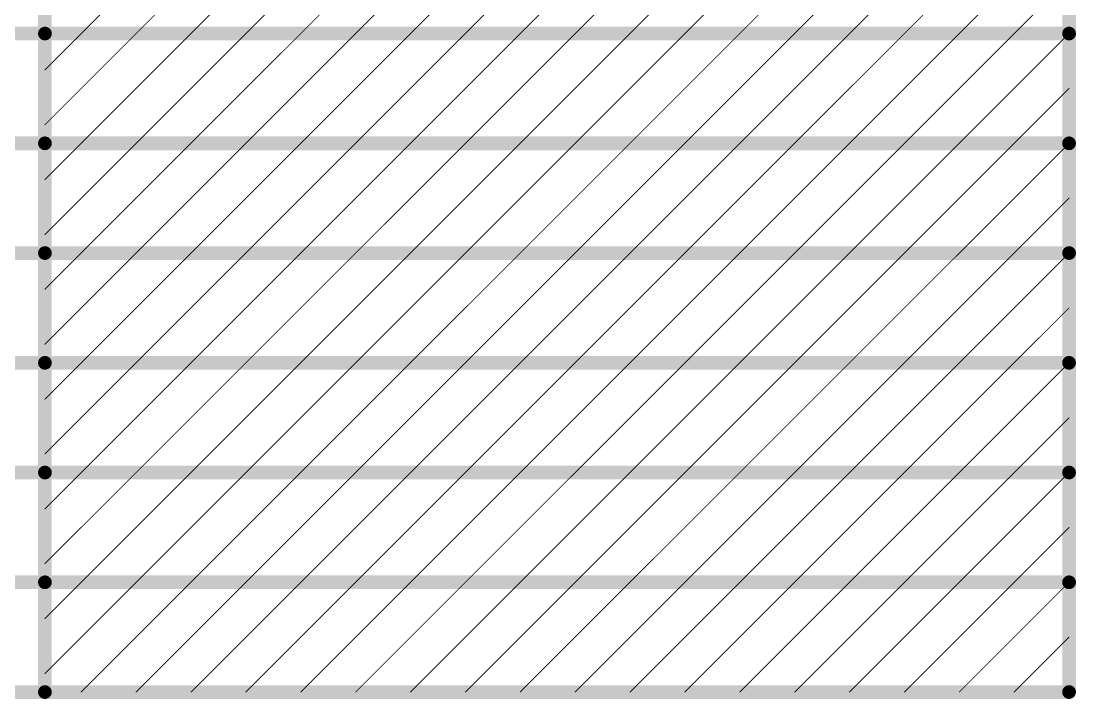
# Model space of a CAD drawing. Header units: inches. Extents: x -5 to 234, y -4 to 104.
# Drawn here: x 204.4 to 233.7, y -1.41 to 17.42 of the extents above; entities that cross this region are included whole.
import ezdxf

# ---------------------------------------------------------------- set-up
doc = ezdxf.new("R2010")
doc.units = ezdxf.units.IN
doc.layers.add('Dimension', color=6, linetype='Continuous')

msp = doc.modelspace()

# ---------------------------------------------------------------- linework, layer by layer
at = {"layer": 'Dimension'}
for points in [[(205.066, -1.219, 0.381, 0.381, 0), (205.066, 35.357, 0.381, 0.381, 0)], [(233.506, -1.219, 0.381, 0.381, 0), (233.506, 35.357, 0.381, 0.381, 0)], [(206.074, 17.069, 0.0254, 0.0254, 0), (209.122, 20.117, 0.0254, 0.0254, 0)], [(207.598, 17.069, 0.0254, 0.0254, 0), (210.646, 20.117, 0.0254, 0.0254, 0)], [(209.122, 17.069, 0.0254, 0.0254, 0), (212.17, 20.117, 0.0254, 0.0254, 0)], [(210.646, 17.069, 0.0254, 0.0254, 0), (213.694, 20.117, 0.0254, 0.0254, 0)], [(212.17, 17.069, 0.0254, 0.0254, 0), (215.218, 20.117, 0.0254, 0.0254, 0)], [(213.694, 17.069, 0.0254, 0.0254, 0), (216.742, 20.117, 0.0254, 0.0254, 0)], [(215.218, 17.069, 0.0254, 0.0254, 0), (218.266, 20.117, 0.0254, 0.0254, 0)], [(216.742, 17.069, 0.0254, 0.0254, 0), (219.79, 20.117, 0.0254, 0.0254, 0)], [(218.266, 17.069, 0.0254, 0.0254, 0), (221.314, 20.117, 0.0254, 0.0254, 0)], [(219.79, 17.069, 0.0254, 0.0254, 0), (222.838, 20.117, 0.0254, 0.0254, 0)], [(221.314, 17.069, 0.0254, 0.0254, 0), (224.362, 20.117, 0.0254, 0.0254, 0)], [(222.838, 17.069, 0.0254, 0.0254, 0), (225.886, 20.117, 0.0254, 0.0254, 0)], [(224.362, 17.069, 0.0254, 0.0254, 0), (227.41, 20.117, 0.0254, 0.0254, 0)], [(225.886, 17.069, 0.0254, 0.0254, 0), (228.934, 20.117, 0.0254, 0.0254, 0)], [(227.41, 17.069, 0.0254, 0.0254, 0), (230.458, 20.117, 0.0254, 0.0254, 0)], [(228.934, 17.069, 0.0254, 0.0254, 0), (231.982, 20.117, 0.0254, 0.0254, 0)], [(230.458, 17.069, 0.0254, 0.0254, 0), (233.506, 20.117, 0.0254, 0.0254, 0)], [(231.982, 17.069, 0.0254, 0.0254, 0), (233.506, 18.593, 0.0254, 0.0254, 0)], [(190.591, 17.069, 0.381, 0.381, 0), (205.066, 17.069, 0.381, 0.381, 0)], [(205.066, 17.069, 0.381, 0.381, 0), (233.506, 17.069, 0.381, 0.381, 0)], [(205.066, 14.537, 0.0254, 0.0254, 0), (207.598, 17.069, 0.0254, 0.0254, 0)], [(205.066, 16.061, 0.0254, 0.0254, 0), (206.074, 17.069, 0.0254, 0.0254, 0)], [(206.074, 14.021, 0.0254, 0.0254, 0), (209.122, 17.069, 0.0254, 0.0254, 0)], [(207.598, 14.021, 0.0254, 0.0254, 0), (210.646, 17.069, 0.0254, 0.0254, 0)], [(209.122, 14.021, 0.0254, 0.0254, 0), (212.17, 17.069, 0.0254, 0.0254, 0)], [(210.646, 14.021, 0.0254, 0.0254, 0), (213.694, 17.069, 0.0254, 0.0254, 0)], [(212.17, 14.021, 0.0254, 0.0254, 0), (215.218, 17.069, 0.0254, 0.0254, 0)], [(213.694, 14.021, 0.0254, 0.0254, 0), (216.742, 17.069, 0.0254, 0.0254, 0)], [(215.218, 14.021, 0.0254, 0.0254, 0), (218.266, 17.069, 0.0254, 0.0254, 0)], [(216.742, 14.021, 0.0254, 0.0254, 0), (219.79, 17.069, 0.0254, 0.0254, 0)], [(218.266, 14.021, 0.0254, 0.0254, 0), (221.314, 17.069, 0.0254, 0.0254, 0)], [(219.79, 14.021, 0.0254, 0.0254, 0), (222.838, 17.069, 0.0254, 0.0254, 0)], [(221.314, 14.021, 0.0254, 0.0254, 0), (224.362, 17.069, 0.0254, 0.0254, 0)], [(222.838, 14.021, 0.0254, 0.0254, 0), (225.886, 17.069, 0.0254, 0.0254, 0)], [(224.362, 14.021, 0.0254, 0.0254, 0), (227.41, 17.069, 0.0254, 0.0254, 0)], [(225.886, 14.021, 0.0254, 0.0254, 0), (228.934, 17.069, 0.0254, 0.0254, 0)], [(227.41, 14.021, 0.0254, 0.0254, 0), (230.458, 17.069, 0.0254, 0.0254, 0)], [(228.934, 14.021, 0.0254, 0.0254, 0), (231.982, 17.069, 0.0254, 0.0254, 0)], [(230.458, 14.021, 0.0254, 0.0254, 0), (233.506, 17.069, 0.0254, 0.0254, 0)], [(231.982, 14.021, 0.0254, 0.0254, 0), (233.506, 15.545, 0.0254, 0.0254, 0)], [(190.591, 14.021, 0.381, 0.381, 0), (205.066, 14.021, 0.381, 0.381, 0)], [(205.066, 14.021, 0.381, 0.381, 0), (233.506, 14.021, 0.381, 0.381, 0)], [(205.066, 11.489, 0.0254, 0.0254, 0), (207.598, 14.021, 0.0254, 0.0254, 0)], [(205.066, 13.013, 0.0254, 0.0254, 0), (206.074, 14.021, 0.0254, 0.0254, 0)], [(206.074, 10.973, 0.0254, 0.0254, 0), (209.122, 14.021, 0.0254, 0.0254, 0)], [(207.598, 10.973, 0.0254, 0.0254, 0), (210.646, 14.021, 0.0254, 0.0254, 0)], [(209.122, 10.973, 0.0254, 0.0254, 0), (212.17, 14.021, 0.0254, 0.0254, 0)], [(210.646, 10.973, 0.0254, 0.0254, 0), (213.694, 14.021, 0.0254, 0.0254, 0)], [(212.17, 10.973, 0.0254, 0.0254, 0), (215.218, 14.021, 0.0254, 0.0254, 0)], [(213.694, 10.973, 0.0254, 0.0254, 0), (216.742, 14.021, 0.0254, 0.0254, 0)], [(215.218, 10.973, 0.0254, 0.0254, 0), (218.266, 14.021, 0.0254, 0.0254, 0)], [(216.742, 10.973, 0.0254, 0.0254, 0), (219.79, 14.021, 0.0254, 0.0254, 0)], [(218.266, 10.973, 0.0254, 0.0254, 0), (221.314, 14.021, 0.0254, 0.0254, 0)], [(219.79, 10.973, 0.0254, 0.0254, 0), (222.838, 14.021, 0.0254, 0.0254, 0)], [(221.314, 10.973, 0.0254, 0.0254, 0), (224.362, 14.021, 0.0254, 0.0254, 0)], [(222.838, 10.973, 0.0254, 0.0254, 0), (225.886, 14.021, 0.0254, 0.0254, 0)], [(224.362, 10.973, 0.0254, 0.0254, 0), (227.41, 14.021, 0.0254, 0.0254, 0)], [(225.886, 10.973, 0.0254, 0.0254, 0), (228.934, 14.021, 0.0254, 0.0254, 0)], [(227.41, 10.973, 0.0254, 0.0254, 0), (230.458, 14.021, 0.0254, 0.0254, 0)], [(228.934, 10.973, 0.0254, 0.0254, 0), (231.982, 14.021, 0.0254, 0.0254, 0)], [(230.458, 10.973, 0.0254, 0.0254, 0), (233.506, 14.021, 0.0254, 0.0254, 0)], [(231.982, 10.973, 0.0254, 0.0254, 0), (233.506, 12.497, 0.0254, 0.0254, 0)], [(190.591, 10.973, 0.381, 0.381, 0), (205.066, 10.973, 0.381, 0.381, 0)], [(205.066, 10.973, 0.381, 0.381, 0), (233.506, 10.973, 0.381, 0.381, 0)], [(205.066, 8.441, 0.0254, 0.0254, 0), (207.598, 10.973, 0.0254, 0.0254, 0)], [(205.066, 9.965, 0.0254, 0.0254, 0), (206.074, 10.973, 0.0254, 0.0254, 0)], [(206.074, 7.925, 0.0254, 0.0254, 0), (209.122, 10.973, 0.0254, 0.0254, 0)], [(207.598, 7.925, 0.0254, 0.0254, 0), (210.646, 10.973, 0.0254, 0.0254, 0)], [(209.122, 7.925, 0.0254, 0.0254, 0), (212.17, 10.973, 0.0254, 0.0254, 0)], [(210.646, 7.925, 0.0254, 0.0254, 0), (213.694, 10.973, 0.0254, 0.0254, 0)], [(212.17, 7.925, 0.0254, 0.0254, 0), (215.218, 10.973, 0.0254, 0.0254, 0)], [(213.694, 7.925, 0.0254, 0.0254, 0), (216.742, 10.973, 0.0254, 0.0254, 0)], [(215.218, 7.925, 0.0254, 0.0254, 0), (218.266, 10.973, 0.0254, 0.0254, 0)], [(216.742, 7.925, 0.0254, 0.0254, 0), (219.79, 10.973, 0.0254, 0.0254, 0)], [(218.266, 7.925, 0.0254, 0.0254, 0), (221.314, 10.973, 0.0254, 0.0254, 0)], [(219.79, 7.925, 0.0254, 0.0254, 0), (222.838, 10.973, 0.0254, 0.0254, 0)], [(221.314, 7.925, 0.0254, 0.0254, 0), (224.362, 10.973, 0.0254, 0.0254, 0)], [(222.838, 7.925, 0.0254, 0.0254, 0), (225.886, 10.973, 0.0254, 0.0254, 0)], [(224.362, 7.925, 0.0254, 0.0254, 0), (227.41, 10.973, 0.0254, 0.0254, 0)], [(225.886, 7.925, 0.0254, 0.0254, 0), (228.934, 10.973, 0.0254, 0.0254, 0)], [(227.41, 7.925, 0.0254, 0.0254, 0), (230.458, 10.973, 0.0254, 0.0254, 0)], [(228.934, 7.925, 0.0254, 0.0254, 0), (231.982, 10.973, 0.0254, 0.0254, 0)], [(230.458, 7.925, 0.0254, 0.0254, 0), (233.506, 10.973, 0.0254, 0.0254, 0)], [(231.982, 7.925, 0.0254, 0.0254, 0), (233.506, 9.449, 0.0254, 0.0254, 0)], [(190.591, 7.925, 0.381, 0.381, 0), (205.066, 7.925, 0.381, 0.381, 0)], [(205.066, 7.925, 0.381, 0.381, 0), (233.506, 7.925, 0.381, 0.381, 0)], [(205.066, 5.393, 0.0254, 0.0254, 0), (207.598, 7.925, 0.0254, 0.0254, 0)], [(205.066, 6.917, 0.0254, 0.0254, 0), (206.074, 7.925, 0.0254, 0.0254, 0)], [(206.074, 4.877, 0.0254, 0.0254, 0), (209.122, 7.925, 0.0254, 0.0254, 0)], [(207.598, 4.877, 0.0254, 0.0254, 0), (210.646, 7.925, 0.0254, 0.0254, 0)], [(209.122, 4.877, 0.0254, 0.0254, 0), (212.17, 7.925, 0.0254, 0.0254, 0)], [(210.646, 4.877, 0.0254, 0.0254, 0), (213.694, 7.925, 0.0254, 0.0254, 0)], [(212.17, 4.877, 0.0254, 0.0254, 0), (215.218, 7.925, 0.0254, 0.0254, 0)], [(213.694, 4.877, 0.0254, 0.0254, 0), (216.742, 7.925, 0.0254, 0.0254, 0)], [(215.218, 4.877, 0.0254, 0.0254, 0), (218.266, 7.925, 0.0254, 0.0254, 0)], [(216.742, 4.877, 0.0254, 0.0254, 0), (219.79, 7.925, 0.0254, 0.0254, 0)], [(218.266, 4.877, 0.0254, 0.0254, 0), (221.314, 7.925, 0.0254, 0.0254, 0)], [(219.79, 4.877, 0.0254, 0.0254, 0), (222.838, 7.925, 0.0254, 0.0254, 0)], [(221.314, 4.877, 0.0254, 0.0254, 0), (224.362, 7.925, 0.0254, 0.0254, 0)], [(222.838, 4.877, 0.0254, 0.0254, 0), (225.886, 7.925, 0.0254, 0.0254, 0)], [(224.362, 4.877, 0.0254, 0.0254, 0), (227.41, 7.925, 0.0254, 0.0254, 0)], [(225.886, 4.877, 0.0254, 0.0254, 0), (228.934, 7.925, 0.0254, 0.0254, 0)], [(227.41, 4.877, 0.0254, 0.0254, 0), (230.458, 7.925, 0.0254, 0.0254, 0)], [(228.934, 4.877, 0.0254, 0.0254, 0), (231.982, 7.925, 0.0254, 0.0254, 0)], [(230.458, 4.877, 0.0254, 0.0254, 0), (233.506, 7.925, 0.0254, 0.0254, 0)], [(231.982, 4.877, 0.0254, 0.0254, 0), (233.506, 6.401, 0.0254, 0.0254, 0)], [(190.591, 4.877, 0.381, 0.381, 0), (205.066, 4.877, 0.381, 0.381, 0)], [(205.066, 4.877, 0.381, 0.381, 0), (233.506, 4.877, 0.381, 0.381, 0)], [(205.066, 2.345, 0.0254, 0.0254, 0), (207.598, 4.877, 0.0254, 0.0254, 0)], [(205.066, 3.869, 0.0254, 0.0254, 0), (206.074, 4.877, 0.0254, 0.0254, 0)], [(206.074, 1.829, 0.0254, 0.0254, 0), (209.122, 4.877, 0.0254, 0.0254, 0)], [(207.598, 1.829, 0.0254, 0.0254, 0), (210.646, 4.877, 0.0254, 0.0254, 0)], [(209.122, 1.829, 0.0254, 0.0254, 0), (212.17, 4.877, 0.0254, 0.0254, 0)], [(210.646, 1.829, 0.0254, 0.0254, 0), (213.694, 4.877, 0.0254, 0.0254, 0)], [(212.17, 1.829, 0.0254, 0.0254, 0), (215.218, 4.877, 0.0254, 0.0254, 0)], [(213.694, 1.829, 0.0254, 0.0254, 0), (216.742, 4.877, 0.0254, 0.0254, 0)], [(215.218, 1.829, 0.0254, 0.0254, 0), (218.266, 4.877, 0.0254, 0.0254, 0)], [(216.742, 1.829, 0.0254, 0.0254, 0), (219.79, 4.877, 0.0254, 0.0254, 0)], [(218.266, 1.829, 0.0254, 0.0254, 0), (221.314, 4.877, 0.0254, 0.0254, 0)], [(219.79, 1.829, 0.0254, 0.0254, 0), (222.838, 4.877, 0.0254, 0.0254, 0)], [(221.314, 1.829, 0.0254, 0.0254, 0), (224.362, 4.877, 0.0254, 0.0254, 0)], [(222.838, 1.829, 0.0254, 0.0254, 0), (225.886, 4.877, 0.0254, 0.0254, 0)], [(224.362, 1.829, 0.0254, 0.0254, 0), (227.41, 4.877, 0.0254, 0.0254, 0)], [(225.886, 1.829, 0.0254, 0.0254, 0), (228.934, 4.877, 0.0254, 0.0254, 0)], [(227.41, 1.829, 0.0254, 0.0254, 0), (230.458, 4.877, 0.0254, 0.0254, 0)], [(228.934, 1.829, 0.0254, 0.0254, 0), (231.982, 4.877, 0.0254, 0.0254, 0)], [(230.458, 1.829, 0.0254, 0.0254, 0), (233.506, 4.877, 0.0254, 0.0254, 0)], [(231.982, 1.829, 0.0254, 0.0254, 0), (233.506, 3.353, 0.0254, 0.0254, 0)], [(190.591, 1.829, 0.381, 0.381, 0), (205.066, 1.829, 0.381, 0.381, 0)], [(205.066, 1.829, 0.381, 0.381, 0), (233.506, 1.829, 0.381, 0.381, 0)], [(205.066, -0.703, 0.0254, 0.0254, 0), (207.598, 1.829, 0.0254, 0.0254, 0)], [(205.066, 0.821, 0.0254, 0.0254, 0), (206.074, 1.829, 0.0254, 0.0254, 0)], [(206.074, -1.219, 0.0254, 0.0254, 0), (209.122, 1.829, 0.0254, 0.0254, 0)], [(207.598, -1.219, 0.0254, 0.0254, 0), (210.646, 1.829, 0.0254, 0.0254, 0)], [(209.122, -1.219, 0.0254, 0.0254, 0), (212.17, 1.829, 0.0254, 0.0254, 0)], [(210.646, -1.219, 0.0254, 0.0254, 0), (213.694, 1.829, 0.0254, 0.0254, 0)], [(212.17, -1.219, 0.0254, 0.0254, 0), (215.218, 1.829, 0.0254, 0.0254, 0)], [(213.694, -1.219, 0.0254, 0.0254, 0), (216.742, 1.829, 0.0254, 0.0254, 0)], [(215.218, -1.219, 0.0254, 0.0254, 0), (218.266, 1.829, 0.0254, 0.0254, 0)], [(216.742, -1.219, 0.0254, 0.0254, 0), (219.79, 1.829, 0.0254, 0.0254, 0)], [(218.266, -1.219, 0.0254, 0.0254, 0), (221.314, 1.829, 0.0254, 0.0254, 0)], [(219.79, -1.219, 0.0254, 0.0254, 0), (222.838, 1.829, 0.0254, 0.0254, 0)], [(221.314, -1.219, 0.0254, 0.0254, 0), (224.362, 1.829, 0.0254, 0.0254, 0)], [(222.838, -1.219, 0.0254, 0.0254, 0), (225.886, 1.829, 0.0254, 0.0254, 0)], [(224.362, -1.219, 0.0254, 0.0254, 0), (227.41, 1.829, 0.0254, 0.0254, 0)], [(225.886, -1.219, 0.0254, 0.0254, 0), (228.934, 1.829, 0.0254, 0.0254, 0)], [(227.41, -1.219, 0.0254, 0.0254, 0), (230.458, 1.829, 0.0254, 0.0254, 0)], [(228.934, -1.219, 0.0254, 0.0254, 0), (231.982, 1.829, 0.0254, 0.0254, 0)], [(230.458, -1.219, 0.0254, 0.0254, 0), (233.506, 1.829, 0.0254, 0.0254, 0)], [(231.982, -1.219, 0.0254, 0.0254, 0), (233.506, 0.305, 0.0254, 0.0254, 0)], [(190.591, -1.219, 0.381, 0.381, 0), (205.066, -1.219, 0.381, 0.381, 0)], [(205.066, -1.219, 0.381, 0.381, 0), (233.506, -1.219, 0.381, 0.381, 0)]]:
    msp.add_lwpolyline(points, format="xyseb", dxfattribs=at)
for points in [[(204.971, 17.069, 0.191, 0.191, 1), (205.161, 17.069, 0.191, 0.191, 1)], [(204.971, 17.069, 0.191, 0.191, 1), (205.161, 17.069, 0.191, 0.191, 1)], [(206.068, 17.069, 0.0127, 0.0127, 1), (206.08, 17.069, 0.0127, 0.0127, 1)], [(206.068, 17.069, 0.0127, 0.0127, 1), (206.08, 17.069, 0.0127, 0.0127, 1)], [(207.592, 17.069, 0.0127, 0.0127, 1), (207.604, 17.069, 0.0127, 0.0127, 1)], [(207.592, 17.069, 0.0127, 0.0127, 1), (207.604, 17.069, 0.0127, 0.0127, 1)], [(209.116, 17.069, 0.0127, 0.0127, 1), (209.128, 17.069, 0.0127, 0.0127, 1)], [(209.116, 17.069, 0.0127, 0.0127, 1), (209.128, 17.069, 0.0127, 0.0127, 1)], [(210.64, 17.069, 0.0127, 0.0127, 1), (210.652, 17.069, 0.0127, 0.0127, 1)], [(210.64, 17.069, 0.0127, 0.0127, 1), (210.652, 17.069, 0.0127, 0.0127, 1)], [(212.164, 17.069, 0.0127, 0.0127, 1), (212.176, 17.069, 0.0127, 0.0127, 1)], [(212.164, 17.069, 0.0127, 0.0127, 1), (212.176, 17.069, 0.0127, 0.0127, 1)], [(213.688, 17.069, 0.0127, 0.0127, 1), (213.7, 17.069, 0.0127, 0.0127, 1)], [(213.688, 17.069, 0.0127, 0.0127, 1), (213.7, 17.069, 0.0127, 0.0127, 1)], [(215.212, 17.069, 0.0127, 0.0127, 1), (215.224, 17.069, 0.0127, 0.0127, 1)], [(215.212, 17.069, 0.0127, 0.0127, 1), (215.224, 17.069, 0.0127, 0.0127, 1)], [(216.736, 17.069, 0.0127, 0.0127, 1), (216.748, 17.069, 0.0127, 0.0127, 1)], [(216.736, 17.069, 0.0127, 0.0127, 1), (216.748, 17.069, 0.0127, 0.0127, 1)], [(218.26, 17.069, 0.0127, 0.0127, 1), (218.272, 17.069, 0.0127, 0.0127, 1)], [(218.26, 17.069, 0.0127, 0.0127, 1), (218.272, 17.069, 0.0127, 0.0127, 1)], [(219.784, 17.069, 0.0127, 0.0127, 1), (219.796, 17.069, 0.0127, 0.0127, 1)], [(219.784, 17.069, 0.0127, 0.0127, 1), (219.796, 17.069, 0.0127, 0.0127, 1)], [(221.308, 17.069, 0.0127, 0.0127, 1), (221.32, 17.069, 0.0127, 0.0127, 1)], [(221.308, 17.069, 0.0127, 0.0127, 1), (221.32, 17.069, 0.0127, 0.0127, 1)], [(222.832, 17.069, 0.0127, 0.0127, 1), (222.844, 17.069, 0.0127, 0.0127, 1)], [(222.832, 17.069, 0.0127, 0.0127, 1), (222.844, 17.069, 0.0127, 0.0127, 1)], [(224.356, 17.069, 0.0127, 0.0127, 1), (224.368, 17.069, 0.0127, 0.0127, 1)], [(224.356, 17.069, 0.0127, 0.0127, 1), (224.368, 17.069, 0.0127, 0.0127, 1)], [(225.88, 17.069, 0.0127, 0.0127, 1), (225.892, 17.069, 0.0127, 0.0127, 1)], [(225.88, 17.069, 0.0127, 0.0127, 1), (225.892, 17.069, 0.0127, 0.0127, 1)], [(227.404, 17.069, 0.0127, 0.0127, 1), (227.416, 17.069, 0.0127, 0.0127, 1)], [(227.404, 17.069, 0.0127, 0.0127, 1), (227.416, 17.069, 0.0127, 0.0127, 1)], [(228.928, 17.069, 0.0127, 0.0127, 1), (228.94, 17.069, 0.0127, 0.0127, 1)], [(228.928, 17.069, 0.0127, 0.0127, 1), (228.94, 17.069, 0.0127, 0.0127, 1)], [(230.452, 17.069, 0.0127, 0.0127, 1), (230.464, 17.069, 0.0127, 0.0127, 1)], [(230.452, 17.069, 0.0127, 0.0127, 1), (230.464, 17.069, 0.0127, 0.0127, 1)], [(231.976, 17.069, 0.0127, 0.0127, 1), (231.988, 17.069, 0.0127, 0.0127, 1)], [(231.976, 17.069, 0.0127, 0.0127, 1), (231.988, 17.069, 0.0127, 0.0127, 1)], [(233.411, 17.069, 0.191, 0.191, 1), (233.601, 17.069, 0.191, 0.191, 1)], [(233.5, 17.069, 0.0127, 0.0127, 1), (233.512, 17.069, 0.0127, 0.0127, 1)], [(205.06, 16.061, 0.0127, 0.0127, 1), (205.072, 16.061, 0.0127, 0.0127, 1)], [(233.5, 15.545, 0.0127, 0.0127, 1), (233.512, 15.545, 0.0127, 0.0127, 1)], [(205.06, 14.537, 0.0127, 0.0127, 1), (205.072, 14.537, 0.0127, 0.0127, 1)], [(204.971, 14.021, 0.191, 0.191, 1), (205.161, 14.021, 0.191, 0.191, 1)], [(204.971, 14.021, 0.191, 0.191, 1), (205.161, 14.021, 0.191, 0.191, 1)], [(233.411, 14.021, 0.191, 0.191, 1), (233.601, 14.021, 0.191, 0.191, 1)], [(206.068, 14.021, 0.0127, 0.0127, 1), (206.08, 14.021, 0.0127, 0.0127, 1)], [(206.068, 14.021, 0.0127, 0.0127, 1), (206.08, 14.021, 0.0127, 0.0127, 1)], [(207.592, 14.021, 0.0127, 0.0127, 1), (207.604, 14.021, 0.0127, 0.0127, 1)], [(207.592, 14.021, 0.0127, 0.0127, 1), (207.604, 14.021, 0.0127, 0.0127, 1)], [(209.116, 14.021, 0.0127, 0.0127, 1), (209.128, 14.021, 0.0127, 0.0127, 1)], [(209.116, 14.021, 0.0127, 0.0127, 1), (209.128, 14.021, 0.0127, 0.0127, 1)], [(210.64, 14.021, 0.0127, 0.0127, 1), (210.652, 14.021, 0.0127, 0.0127, 1)], [(210.64, 14.021, 0.0127, 0.0127, 1), (210.652, 14.021, 0.0127, 0.0127, 1)], [(212.164, 14.021, 0.0127, 0.0127, 1), (212.176, 14.021, 0.0127, 0.0127, 1)], [(212.164, 14.021, 0.0127, 0.0127, 1), (212.176, 14.021, 0.0127, 0.0127, 1)], [(213.688, 14.021, 0.0127, 0.0127, 1), (213.7, 14.021, 0.0127, 0.0127, 1)], [(213.688, 14.021, 0.0127, 0.0127, 1), (213.7, 14.021, 0.0127, 0.0127, 1)], [(215.212, 14.021, 0.0127, 0.0127, 1), (215.224, 14.021, 0.0127, 0.0127, 1)], [(215.212, 14.021, 0.0127, 0.0127, 1), (215.224, 14.021, 0.0127, 0.0127, 1)], [(216.736, 14.021, 0.0127, 0.0127, 1), (216.748, 14.021, 0.0127, 0.0127, 1)], [(216.736, 14.021, 0.0127, 0.0127, 1), (216.748, 14.021, 0.0127, 0.0127, 1)], [(218.26, 14.021, 0.0127, 0.0127, 1), (218.272, 14.021, 0.0127, 0.0127, 1)], [(218.26, 14.021, 0.0127, 0.0127, 1), (218.272, 14.021, 0.0127, 0.0127, 1)], [(219.784, 14.021, 0.0127, 0.0127, 1), (219.796, 14.021, 0.0127, 0.0127, 1)], [(219.784, 14.021, 0.0127, 0.0127, 1), (219.796, 14.021, 0.0127, 0.0127, 1)], [(221.308, 14.021, 0.0127, 0.0127, 1), (221.32, 14.021, 0.0127, 0.0127, 1)], [(221.308, 14.021, 0.0127, 0.0127, 1), (221.32, 14.021, 0.0127, 0.0127, 1)], [(222.832, 14.021, 0.0127, 0.0127, 1), (222.844, 14.021, 0.0127, 0.0127, 1)], [(222.832, 14.021, 0.0127, 0.0127, 1), (222.844, 14.021, 0.0127, 0.0127, 1)], [(224.356, 14.021, 0.0127, 0.0127, 1), (224.368, 14.021, 0.0127, 0.0127, 1)], [(224.356, 14.021, 0.0127, 0.0127, 1), (224.368, 14.021, 0.0127, 0.0127, 1)], [(225.88, 14.021, 0.0127, 0.0127, 1), (225.892, 14.021, 0.0127, 0.0127, 1)], [(225.88, 14.021, 0.0127, 0.0127, 1), (225.892, 14.021, 0.0127, 0.0127, 1)], [(227.404, 14.021, 0.0127, 0.0127, 1), (227.416, 14.021, 0.0127, 0.0127, 1)], [(227.404, 14.021, 0.0127, 0.0127, 1), (227.416, 14.021, 0.0127, 0.0127, 1)], [(228.928, 14.021, 0.0127, 0.0127, 1), (228.94, 14.021, 0.0127, 0.0127, 1)], [(228.928, 14.021, 0.0127, 0.0127, 1), (228.94, 14.021, 0.0127, 0.0127, 1)], [(230.452, 14.021, 0.0127, 0.0127, 1), (230.464, 14.021, 0.0127, 0.0127, 1)], [(230.452, 14.021, 0.0127, 0.0127, 1), (230.464, 14.021, 0.0127, 0.0127, 1)], [(231.976, 14.021, 0.0127, 0.0127, 1), (231.988, 14.021, 0.0127, 0.0127, 1)], [(231.976, 14.021, 0.0127, 0.0127, 1), (231.988, 14.021, 0.0127, 0.0127, 1)], [(233.5, 14.021, 0.0127, 0.0127, 1), (233.512, 14.021, 0.0127, 0.0127, 1)], [(205.06, 13.013, 0.0127, 0.0127, 1), (205.072, 13.013, 0.0127, 0.0127, 1)], [(233.5, 12.497, 0.0127, 0.0127, 1), (233.512, 12.497, 0.0127, 0.0127, 1)], [(205.06, 11.489, 0.0127, 0.0127, 1), (205.072, 11.489, 0.0127, 0.0127, 1)], [(204.971, 10.973, 0.191, 0.191, 1), (205.161, 10.973, 0.191, 0.191, 1)], [(204.971, 10.973, 0.191, 0.191, 1), (205.161, 10.973, 0.191, 0.191, 1)], [(233.411, 10.973, 0.191, 0.191, 1), (233.601, 10.973, 0.191, 0.191, 1)], [(206.068, 10.973, 0.0127, 0.0127, 1), (206.08, 10.973, 0.0127, 0.0127, 1)], [(206.068, 10.973, 0.0127, 0.0127, 1), (206.08, 10.973, 0.0127, 0.0127, 1)], [(207.592, 10.973, 0.0127, 0.0127, 1), (207.604, 10.973, 0.0127, 0.0127, 1)], [(207.592, 10.973, 0.0127, 0.0127, 1), (207.604, 10.973, 0.0127, 0.0127, 1)], [(209.116, 10.973, 0.0127, 0.0127, 1), (209.128, 10.973, 0.0127, 0.0127, 1)], [(209.116, 10.973, 0.0127, 0.0127, 1), (209.128, 10.973, 0.0127, 0.0127, 1)], [(210.64, 10.973, 0.0127, 0.0127, 1), (210.652, 10.973, 0.0127, 0.0127, 1)], [(210.64, 10.973, 0.0127, 0.0127, 1), (210.652, 10.973, 0.0127, 0.0127, 1)], [(212.164, 10.973, 0.0127, 0.0127, 1), (212.176, 10.973, 0.0127, 0.0127, 1)], [(212.164, 10.973, 0.0127, 0.0127, 1), (212.176, 10.973, 0.0127, 0.0127, 1)], [(213.688, 10.973, 0.0127, 0.0127, 1), (213.7, 10.973, 0.0127, 0.0127, 1)], [(213.688, 10.973, 0.0127, 0.0127, 1), (213.7, 10.973, 0.0127, 0.0127, 1)], [(215.212, 10.973, 0.0127, 0.0127, 1), (215.224, 10.973, 0.0127, 0.0127, 1)], [(215.212, 10.973, 0.0127, 0.0127, 1), (215.224, 10.973, 0.0127, 0.0127, 1)], [(216.736, 10.973, 0.0127, 0.0127, 1), (216.748, 10.973, 0.0127, 0.0127, 1)], [(216.736, 10.973, 0.0127, 0.0127, 1), (216.748, 10.973, 0.0127, 0.0127, 1)], [(218.26, 10.973, 0.0127, 0.0127, 1), (218.272, 10.973, 0.0127, 0.0127, 1)], [(218.26, 10.973, 0.0127, 0.0127, 1), (218.272, 10.973, 0.0127, 0.0127, 1)], [(219.784, 10.973, 0.0127, 0.0127, 1), (219.796, 10.973, 0.0127, 0.0127, 1)], [(219.784, 10.973, 0.0127, 0.0127, 1), (219.796, 10.973, 0.0127, 0.0127, 1)], [(221.308, 10.973, 0.0127, 0.0127, 1), (221.32, 10.973, 0.0127, 0.0127, 1)], [(221.308, 10.973, 0.0127, 0.0127, 1), (221.32, 10.973, 0.0127, 0.0127, 1)], [(222.832, 10.973, 0.0127, 0.0127, 1), (222.844, 10.973, 0.0127, 0.0127, 1)], [(222.832, 10.973, 0.0127, 0.0127, 1), (222.844, 10.973, 0.0127, 0.0127, 1)], [(224.356, 10.973, 0.0127, 0.0127, 1), (224.368, 10.973, 0.0127, 0.0127, 1)], [(224.356, 10.973, 0.0127, 0.0127, 1), (224.368, 10.973, 0.0127, 0.0127, 1)], [(225.88, 10.973, 0.0127, 0.0127, 1), (225.892, 10.973, 0.0127, 0.0127, 1)], [(225.88, 10.973, 0.0127, 0.0127, 1), (225.892, 10.973, 0.0127, 0.0127, 1)], [(227.404, 10.973, 0.0127, 0.0127, 1), (227.416, 10.973, 0.0127, 0.0127, 1)], [(227.404, 10.973, 0.0127, 0.0127, 1), (227.416, 10.973, 0.0127, 0.0127, 1)], [(228.928, 10.973, 0.0127, 0.0127, 1), (228.94, 10.973, 0.0127, 0.0127, 1)], [(228.928, 10.973, 0.0127, 0.0127, 1), (228.94, 10.973, 0.0127, 0.0127, 1)], [(230.452, 10.973, 0.0127, 0.0127, 1), (230.464, 10.973, 0.0127, 0.0127, 1)], [(230.452, 10.973, 0.0127, 0.0127, 1), (230.464, 10.973, 0.0127, 0.0127, 1)], [(231.976, 10.973, 0.0127, 0.0127, 1), (231.988, 10.973, 0.0127, 0.0127, 1)], [(231.976, 10.973, 0.0127, 0.0127, 1), (231.988, 10.973, 0.0127, 0.0127, 1)], [(233.5, 10.973, 0.0127, 0.0127, 1), (233.512, 10.973, 0.0127, 0.0127, 1)], [(205.06, 9.965, 0.0127, 0.0127, 1), (205.072, 9.965, 0.0127, 0.0127, 1)], [(233.5, 9.449, 0.0127, 0.0127, 1), (233.512, 9.449, 0.0127, 0.0127, 1)], [(205.06, 8.441, 0.0127, 0.0127, 1), (205.072, 8.441, 0.0127, 0.0127, 1)], [(204.971, 7.925, 0.191, 0.191, 1), (205.161, 7.925, 0.191, 0.191, 1)], [(204.971, 7.925, 0.191, 0.191, 1), (205.161, 7.925, 0.191, 0.191, 1)], [(206.068, 7.925, 0.0127, 0.0127, 1), (206.08, 7.925, 0.0127, 0.0127, 1)], [(206.068, 7.925, 0.0127, 0.0127, 1), (206.08, 7.925, 0.0127, 0.0127, 1)], [(207.592, 7.925, 0.0127, 0.0127, 1), (207.604, 7.925, 0.0127, 0.0127, 1)], [(207.592, 7.925, 0.0127, 0.0127, 1), (207.604, 7.925, 0.0127, 0.0127, 1)], [(209.116, 7.925, 0.0127, 0.0127, 1), (209.128, 7.925, 0.0127, 0.0127, 1)], [(209.116, 7.925, 0.0127, 0.0127, 1), (209.128, 7.925, 0.0127, 0.0127, 1)], [(210.64, 7.925, 0.0127, 0.0127, 1), (210.652, 7.925, 0.0127, 0.0127, 1)], [(210.64, 7.925, 0.0127, 0.0127, 1), (210.652, 7.925, 0.0127, 0.0127, 1)], [(212.164, 7.925, 0.0127, 0.0127, 1), (212.176, 7.925, 0.0127, 0.0127, 1)], [(212.164, 7.925, 0.0127, 0.0127, 1), (212.176, 7.925, 0.0127, 0.0127, 1)], [(213.688, 7.925, 0.0127, 0.0127, 1), (213.7, 7.925, 0.0127, 0.0127, 1)], [(213.688, 7.925, 0.0127, 0.0127, 1), (213.7, 7.925, 0.0127, 0.0127, 1)], [(215.212, 7.925, 0.0127, 0.0127, 1), (215.224, 7.925, 0.0127, 0.0127, 1)], [(215.212, 7.925, 0.0127, 0.0127, 1), (215.224, 7.925, 0.0127, 0.0127, 1)], [(216.736, 7.925, 0.0127, 0.0127, 1), (216.748, 7.925, 0.0127, 0.0127, 1)], [(216.736, 7.925, 0.0127, 0.0127, 1), (216.748, 7.925, 0.0127, 0.0127, 1)], [(218.26, 7.925, 0.0127, 0.0127, 1), (218.272, 7.925, 0.0127, 0.0127, 1)], [(218.26, 7.925, 0.0127, 0.0127, 1), (218.272, 7.925, 0.0127, 0.0127, 1)], [(219.784, 7.925, 0.0127, 0.0127, 1), (219.796, 7.925, 0.0127, 0.0127, 1)], [(219.784, 7.925, 0.0127, 0.0127, 1), (219.796, 7.925, 0.0127, 0.0127, 1)], [(221.308, 7.925, 0.0127, 0.0127, 1), (221.32, 7.925, 0.0127, 0.0127, 1)], [(221.308, 7.925, 0.0127, 0.0127, 1), (221.32, 7.925, 0.0127, 0.0127, 1)], [(222.832, 7.925, 0.0127, 0.0127, 1), (222.844, 7.925, 0.0127, 0.0127, 1)], [(222.832, 7.925, 0.0127, 0.0127, 1), (222.844, 7.925, 0.0127, 0.0127, 1)], [(224.356, 7.925, 0.0127, 0.0127, 1), (224.368, 7.925, 0.0127, 0.0127, 1)], [(224.356, 7.925, 0.0127, 0.0127, 1), (224.368, 7.925, 0.0127, 0.0127, 1)], [(225.88, 7.925, 0.0127, 0.0127, 1), (225.892, 7.925, 0.0127, 0.0127, 1)], [(225.88, 7.925, 0.0127, 0.0127, 1), (225.892, 7.925, 0.0127, 0.0127, 1)], [(227.404, 7.925, 0.0127, 0.0127, 1), (227.416, 7.925, 0.0127, 0.0127, 1)], [(227.404, 7.925, 0.0127, 0.0127, 1), (227.416, 7.925, 0.0127, 0.0127, 1)], [(228.928, 7.925, 0.0127, 0.0127, 1), (228.94, 7.925, 0.0127, 0.0127, 1)], [(228.928, 7.925, 0.0127, 0.0127, 1), (228.94, 7.925, 0.0127, 0.0127, 1)], [(230.452, 7.925, 0.0127, 0.0127, 1), (230.464, 7.925, 0.0127, 0.0127, 1)], [(230.452, 7.925, 0.0127, 0.0127, 1), (230.464, 7.925, 0.0127, 0.0127, 1)], [(231.976, 7.925, 0.0127, 0.0127, 1), (231.988, 7.925, 0.0127, 0.0127, 1)], [(231.976, 7.925, 0.0127, 0.0127, 1), (231.988, 7.925, 0.0127, 0.0127, 1)], [(233.411, 7.925, 0.191, 0.191, 1), (233.601, 7.925, 0.191, 0.191, 1)], [(233.5, 7.925, 0.0127, 0.0127, 1), (233.512, 7.925, 0.0127, 0.0127, 1)], [(205.06, 6.917, 0.0127, 0.0127, 1), (205.072, 6.917, 0.0127, 0.0127, 1)], [(233.5, 6.401, 0.0127, 0.0127, 1), (233.512, 6.401, 0.0127, 0.0127, 1)], [(205.06, 5.393, 0.0127, 0.0127, 1), (205.072, 5.393, 0.0127, 0.0127, 1)], [(204.971, 4.877, 0.191, 0.191, 1), (205.161, 4.877, 0.191, 0.191, 1)], [(204.971, 4.877, 0.191, 0.191, 1), (205.161, 4.877, 0.191, 0.191, 1)], [(233.411, 4.877, 0.191, 0.191, 1), (233.601, 4.877, 0.191, 0.191, 1)], [(206.068, 4.877, 0.0127, 0.0127, 1), (206.08, 4.877, 0.0127, 0.0127, 1)], [(206.068, 4.877, 0.0127, 0.0127, 1), (206.08, 4.877, 0.0127, 0.0127, 1)], [(207.592, 4.877, 0.0127, 0.0127, 1), (207.604, 4.877, 0.0127, 0.0127, 1)], [(207.592, 4.877, 0.0127, 0.0127, 1), (207.604, 4.877, 0.0127, 0.0127, 1)], [(209.116, 4.877, 0.0127, 0.0127, 1), (209.128, 4.877, 0.0127, 0.0127, 1)], [(209.116, 4.877, 0.0127, 0.0127, 1), (209.128, 4.877, 0.0127, 0.0127, 1)], [(210.64, 4.877, 0.0127, 0.0127, 1), (210.652, 4.877, 0.0127, 0.0127, 1)], [(210.64, 4.877, 0.0127, 0.0127, 1), (210.652, 4.877, 0.0127, 0.0127, 1)], [(212.164, 4.877, 0.0127, 0.0127, 1), (212.176, 4.877, 0.0127, 0.0127, 1)], [(212.164, 4.877, 0.0127, 0.0127, 1), (212.176, 4.877, 0.0127, 0.0127, 1)], [(213.688, 4.877, 0.0127, 0.0127, 1), (213.7, 4.877, 0.0127, 0.0127, 1)], [(213.688, 4.877, 0.0127, 0.0127, 1), (213.7, 4.877, 0.0127, 0.0127, 1)], [(215.212, 4.877, 0.0127, 0.0127, 1), (215.224, 4.877, 0.0127, 0.0127, 1)], [(215.212, 4.877, 0.0127, 0.0127, 1), (215.224, 4.877, 0.0127, 0.0127, 1)], [(216.736, 4.877, 0.0127, 0.0127, 1), (216.748, 4.877, 0.0127, 0.0127, 1)], [(216.736, 4.877, 0.0127, 0.0127, 1), (216.748, 4.877, 0.0127, 0.0127, 1)], [(218.26, 4.877, 0.0127, 0.0127, 1), (218.272, 4.877, 0.0127, 0.0127, 1)], [(218.26, 4.877, 0.0127, 0.0127, 1), (218.272, 4.877, 0.0127, 0.0127, 1)], [(219.784, 4.877, 0.0127, 0.0127, 1), (219.796, 4.877, 0.0127, 0.0127, 1)], [(219.784, 4.877, 0.0127, 0.0127, 1), (219.796, 4.877, 0.0127, 0.0127, 1)], [(221.308, 4.877, 0.0127, 0.0127, 1), (221.32, 4.877, 0.0127, 0.0127, 1)], [(221.308, 4.877, 0.0127, 0.0127, 1), (221.32, 4.877, 0.0127, 0.0127, 1)], [(222.832, 4.877, 0.0127, 0.0127, 1), (222.844, 4.877, 0.0127, 0.0127, 1)], [(222.832, 4.877, 0.0127, 0.0127, 1), (222.844, 4.877, 0.0127, 0.0127, 1)], [(224.356, 4.877, 0.0127, 0.0127, 1), (224.368, 4.877, 0.0127, 0.0127, 1)], [(224.356, 4.877, 0.0127, 0.0127, 1), (224.368, 4.877, 0.0127, 0.0127, 1)], [(225.88, 4.877, 0.0127, 0.0127, 1), (225.892, 4.877, 0.0127, 0.0127, 1)], [(225.88, 4.877, 0.0127, 0.0127, 1), (225.892, 4.877, 0.0127, 0.0127, 1)], [(227.404, 4.877, 0.0127, 0.0127, 1), (227.416, 4.877, 0.0127, 0.0127, 1)], [(227.404, 4.877, 0.0127, 0.0127, 1), (227.416, 4.877, 0.0127, 0.0127, 1)], [(228.928, 4.877, 0.0127, 0.0127, 1), (228.94, 4.877, 0.0127, 0.0127, 1)], [(228.928, 4.877, 0.0127, 0.0127, 1), (228.94, 4.877, 0.0127, 0.0127, 1)], [(230.452, 4.877, 0.0127, 0.0127, 1), (230.464, 4.877, 0.0127, 0.0127, 1)], [(230.452, 4.877, 0.0127, 0.0127, 1), (230.464, 4.877, 0.0127, 0.0127, 1)], [(231.976, 4.877, 0.0127, 0.0127, 1), (231.988, 4.877, 0.0127, 0.0127, 1)], [(231.976, 4.877, 0.0127, 0.0127, 1), (231.988, 4.877, 0.0127, 0.0127, 1)], [(233.5, 4.877, 0.0127, 0.0127, 1), (233.512, 4.877, 0.0127, 0.0127, 1)], [(205.06, 3.869, 0.0127, 0.0127, 1), (205.072, 3.869, 0.0127, 0.0127, 1)], [(233.5, 3.353, 0.0127, 0.0127, 1), (233.512, 3.353, 0.0127, 0.0127, 1)], [(205.06, 2.345, 0.0127, 0.0127, 1), (205.072, 2.345, 0.0127, 0.0127, 1)], [(204.971, 1.829, 0.191, 0.191, 1), (205.161, 1.829, 0.191, 0.191, 1)], [(204.971, 1.829, 0.191, 0.191, 1), (205.161, 1.829, 0.191, 0.191, 1)], [(206.068, 1.829, 0.0127, 0.0127, 1), (206.08, 1.829, 0.0127, 0.0127, 1)], [(206.068, 1.829, 0.0127, 0.0127, 1), (206.08, 1.829, 0.0127, 0.0127, 1)], [(207.592, 1.829, 0.0127, 0.0127, 1), (207.604, 1.829, 0.0127, 0.0127, 1)], [(207.592, 1.829, 0.0127, 0.0127, 1), (207.604, 1.829, 0.0127, 0.0127, 1)], [(209.116, 1.829, 0.0127, 0.0127, 1), (209.128, 1.829, 0.0127, 0.0127, 1)], [(209.116, 1.829, 0.0127, 0.0127, 1), (209.128, 1.829, 0.0127, 0.0127, 1)], [(210.64, 1.829, 0.0127, 0.0127, 1), (210.652, 1.829, 0.0127, 0.0127, 1)], [(210.64, 1.829, 0.0127, 0.0127, 1), (210.652, 1.829, 0.0127, 0.0127, 1)], [(212.164, 1.829, 0.0127, 0.0127, 1), (212.176, 1.829, 0.0127, 0.0127, 1)], [(212.164, 1.829, 0.0127, 0.0127, 1), (212.176, 1.829, 0.0127, 0.0127, 1)], [(213.688, 1.829, 0.0127, 0.0127, 1), (213.7, 1.829, 0.0127, 0.0127, 1)], [(213.688, 1.829, 0.0127, 0.0127, 1), (213.7, 1.829, 0.0127, 0.0127, 1)], [(215.212, 1.829, 0.0127, 0.0127, 1), (215.224, 1.829, 0.0127, 0.0127, 1)], [(215.212, 1.829, 0.0127, 0.0127, 1), (215.224, 1.829, 0.0127, 0.0127, 1)], [(216.736, 1.829, 0.0127, 0.0127, 1), (216.748, 1.829, 0.0127, 0.0127, 1)], [(216.736, 1.829, 0.0127, 0.0127, 1), (216.748, 1.829, 0.0127, 0.0127, 1)], [(218.26, 1.829, 0.0127, 0.0127, 1), (218.272, 1.829, 0.0127, 0.0127, 1)], [(218.26, 1.829, 0.0127, 0.0127, 1), (218.272, 1.829, 0.0127, 0.0127, 1)], [(219.784, 1.829, 0.0127, 0.0127, 1), (219.796, 1.829, 0.0127, 0.0127, 1)], [(219.784, 1.829, 0.0127, 0.0127, 1), (219.796, 1.829, 0.0127, 0.0127, 1)], [(221.308, 1.829, 0.0127, 0.0127, 1), (221.32, 1.829, 0.0127, 0.0127, 1)], [(221.308, 1.829, 0.0127, 0.0127, 1), (221.32, 1.829, 0.0127, 0.0127, 1)], [(222.832, 1.829, 0.0127, 0.0127, 1), (222.844, 1.829, 0.0127, 0.0127, 1)], [(222.832, 1.829, 0.0127, 0.0127, 1), (222.844, 1.829, 0.0127, 0.0127, 1)], [(224.356, 1.829, 0.0127, 0.0127, 1), (224.368, 1.829, 0.0127, 0.0127, 1)], [(224.356, 1.829, 0.0127, 0.0127, 1), (224.368, 1.829, 0.0127, 0.0127, 1)], [(225.88, 1.829, 0.0127, 0.0127, 1), (225.892, 1.829, 0.0127, 0.0127, 1)], [(225.88, 1.829, 0.0127, 0.0127, 1), (225.892, 1.829, 0.0127, 0.0127, 1)], [(227.404, 1.829, 0.0127, 0.0127, 1), (227.416, 1.829, 0.0127, 0.0127, 1)], [(227.404, 1.829, 0.0127, 0.0127, 1), (227.416, 1.829, 0.0127, 0.0127, 1)], [(228.928, 1.829, 0.0127, 0.0127, 1), (228.94, 1.829, 0.0127, 0.0127, 1)], [(228.928, 1.829, 0.0127, 0.0127, 1), (228.94, 1.829, 0.0127, 0.0127, 1)], [(230.452, 1.829, 0.0127, 0.0127, 1), (230.464, 1.829, 0.0127, 0.0127, 1)], [(230.452, 1.829, 0.0127, 0.0127, 1), (230.464, 1.829, 0.0127, 0.0127, 1)], [(231.976, 1.829, 0.0127, 0.0127, 1), (231.988, 1.829, 0.0127, 0.0127, 1)], [(231.976, 1.829, 0.0127, 0.0127, 1), (231.988, 1.829, 0.0127, 0.0127, 1)], [(233.411, 1.829, 0.191, 0.191, 1), (233.601, 1.829, 0.191, 0.191, 1)], [(233.5, 1.829, 0.0127, 0.0127, 1), (233.512, 1.829, 0.0127, 0.0127, 1)], [(205.06, 0.821, 0.0127, 0.0127, 1), (205.072, 0.821, 0.0127, 0.0127, 1)], [(233.5, 0.305, 0.0127, 0.0127, 1), (233.512, 0.305, 0.0127, 0.0127, 1)], [(205.06, -0.703, 0.0127, 0.0127, 1), (205.072, -0.703, 0.0127, 0.0127, 1)], [(204.971, -1.219, 0.191, 0.191, 1), (205.161, -1.219, 0.191, 0.191, 1)], [(204.971, -1.219, 0.191, 0.191, 1), (205.161, -1.219, 0.191, 0.191, 1)], [(204.971, -1.219, 0.191, 0.191, 1), (205.161, -1.219, 0.191, 0.191, 1)], [(233.411, -1.219, 0.191, 0.191, 1), (233.601, -1.219, 0.191, 0.191, 1)], [(233.411, -1.219, 0.191, 0.191, 1), (233.601, -1.219, 0.191, 0.191, 1)], [(206.068, -1.219, 0.0127, 0.0127, 1), (206.08, -1.219, 0.0127, 0.0127, 1)], [(207.592, -1.219, 0.0127, 0.0127, 1), (207.604, -1.219, 0.0127, 0.0127, 1)], [(209.116, -1.219, 0.0127, 0.0127, 1), (209.128, -1.219, 0.0127, 0.0127, 1)], [(210.64, -1.219, 0.0127, 0.0127, 1), (210.652, -1.219, 0.0127, 0.0127, 1)], [(212.164, -1.219, 0.0127, 0.0127, 1), (212.176, -1.219, 0.0127, 0.0127, 1)], [(213.688, -1.219, 0.0127, 0.0127, 1), (213.7, -1.219, 0.0127, 0.0127, 1)], [(215.212, -1.219, 0.0127, 0.0127, 1), (215.224, -1.219, 0.0127, 0.0127, 1)], [(216.736, -1.219, 0.0127, 0.0127, 1), (216.748, -1.219, 0.0127, 0.0127, 1)], [(218.26, -1.219, 0.0127, 0.0127, 1), (218.272, -1.219, 0.0127, 0.0127, 1)], [(219.784, -1.219, 0.0127, 0.0127, 1), (219.796, -1.219, 0.0127, 0.0127, 1)], [(221.308, -1.219, 0.0127, 0.0127, 1), (221.32, -1.219, 0.0127, 0.0127, 1)], [(222.832, -1.219, 0.0127, 0.0127, 1), (222.844, -1.219, 0.0127, 0.0127, 1)], [(224.356, -1.219, 0.0127, 0.0127, 1), (224.368, -1.219, 0.0127, 0.0127, 1)], [(225.88, -1.219, 0.0127, 0.0127, 1), (225.892, -1.219, 0.0127, 0.0127, 1)], [(227.404, -1.219, 0.0127, 0.0127, 1), (227.416, -1.219, 0.0127, 0.0127, 1)], [(228.928, -1.219, 0.0127, 0.0127, 1), (228.94, -1.219, 0.0127, 0.0127, 1)], [(230.452, -1.219, 0.0127, 0.0127, 1), (230.464, -1.219, 0.0127, 0.0127, 1)], [(231.976, -1.219, 0.0127, 0.0127, 1), (231.988, -1.219, 0.0127, 0.0127, 1)]]:
    msp.add_lwpolyline(points, format="xyseb", close=True, dxfattribs=at)

doc.saveas('drawing.dxf')
